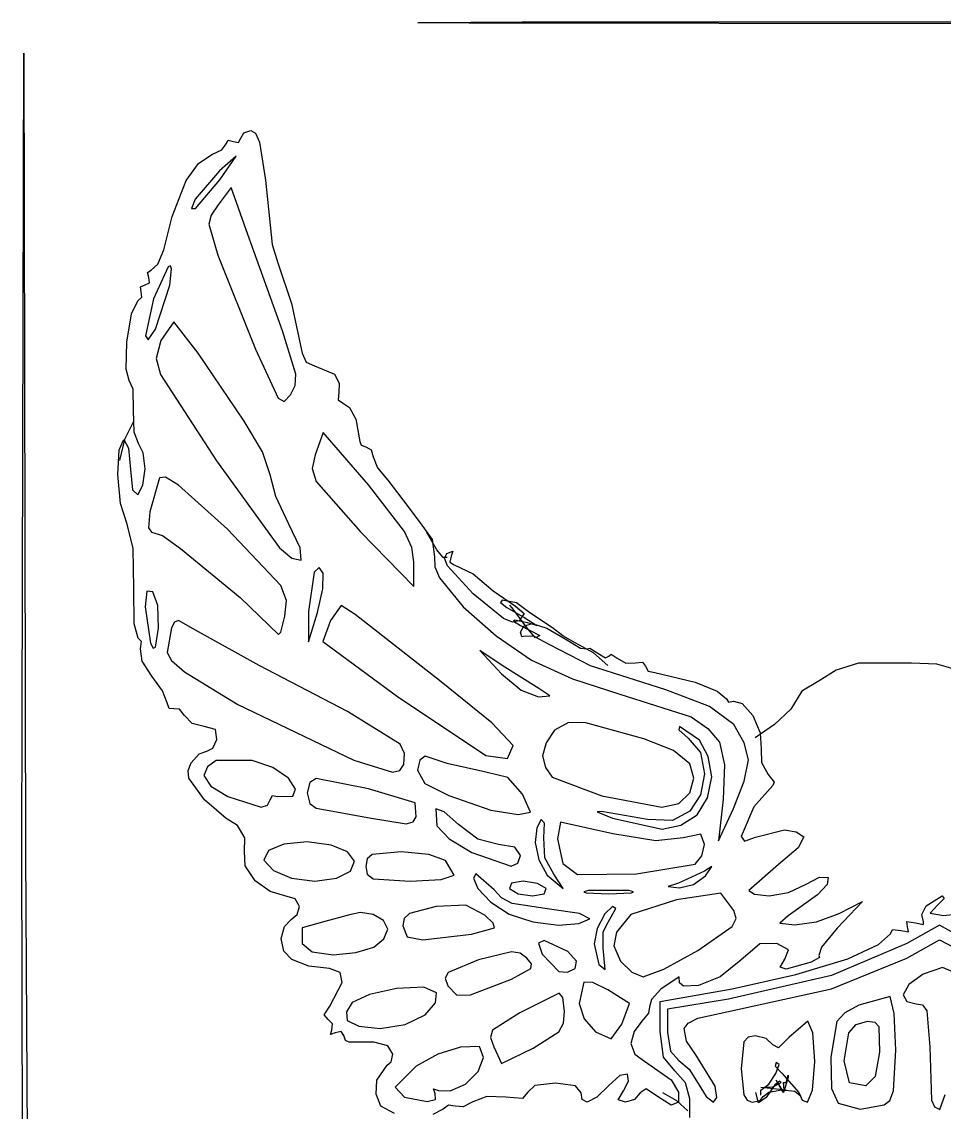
# Model space of a CAD drawing. Extents: x 0.1 to 70.5, y -0.1 to 62.7.
# Drawn here: x 0.07 to 35.44, y 20.92 to 62.73 of the extents above; entities that cross this region are included whole.
import ezdxf

# ---------------------------------------------------------------- set-up
doc = ezdxf.new("R2010")
doc.units = 0

msp = doc.modelspace()

# ---------------------------------------------------------------- linework, layer by layer
at = {"layer": 'Layer 1', "color": 4}
for p, q in [((15.310281, 62.699626), (19.261668, 62.728735)), ((19.261668, 62.728735), (53.551667, 62.728735)), ((19.261668, 62.728735), (19.261668, 62.728735)), ((15.261098, 62.693076), (15.310281, 62.699626)), ((15.5698, 62.686894), (15.261098, 62.693076)), ((17.225699, 62.675788), (15.5698, 62.686894)), ((36.406667, 62.653766), (17.225699, 62.675788)), ((0.069701, 31.04933), (0.143669, 61.529331)), ((0.143669, 61.529331), (0.212946, 30.861181)), ((8.579117, 58.478203), (8.849474, 58.565998)), ((8.849474, 58.565998), (9.032494, 58.454338)), ((7.902223, 58.051125), (7.985126, 58.187725)), ((7.985126, 58.187725), (8.184445, 58.142665)), ((8.184445, 58.142665), (8.383765, 58.107274)), ((8.383765, 58.107274), (8.466668, 58.26712)), ((8.466668, 58.26712), (8.579117, 58.478203)), ((9.032494, 58.454338), (9.185843, 58.109489)), ((9.185843, 58.109489), (9.42131, 56.660998)), ((7.361959, 57.643881), (7.74352, 57.821788)), ((7.74352, 57.821788), (7.902223, 58.051125)), ((6.374704, 56.638212), (6.849093, 57.290187)), ((6.849093, 57.290187), (7.361959, 57.643881)), ((8.291159, 57.57822), (7.647216, 57.016934)), ((7.660218, 56.669533), (8.291159, 57.57822)), ((7.647216, 57.016934), (6.719035, 55.924543)), ((5.829992, 55.264912), (6.374704, 56.638212)), ((6.732037, 55.577142), (7.660218, 56.669533)), ((7.660218, 56.669533), (7.660218, 56.669533)), ((9.42131, 56.660998), (9.673503, 54.191554)), ((8.092469, 56.370141), (7.598004, 55.714617)), ((8.734522, 54.575291), (8.092469, 56.370141)), ((6.719035, 55.924543), (6.574751, 55.565483)), ((7.598004, 55.714617), (7.33361, 55.320448)), ((5.516652, 53.979887), (5.829992, 55.264912)), ((6.574751, 55.565483), (6.732037, 55.577142)), ((7.33361, 55.320448), (7.24481, 54.96929)), ((7.24481, 54.96929), (7.592117, 53.778657)), ((10.072122, 50.883451), (8.734522, 54.575291)), ((5.285563, 53.431758), (5.516652, 53.979887)), ((9.673503, 54.191554), (9.882458, 53.485998)), ((7.592117, 53.778657), (9.0305, 50.180283)), ((4.894511, 53.120873), (5.032748, 53.203776)), ((4.93889, 52.921554), (4.894511, 53.120873)), ((5.032748, 53.203776), (5.285563, 53.431758)), ((5.688255, 53.336068), (5.118519, 52.103328)), ((5.77467, 53.373509), (5.688255, 53.336068)), ((5.751089, 52.630512), (5.814925, 53.257423)), ((5.814925, 53.257423), (5.77467, 53.373509)), ((9.882458, 53.485998), (10.416213, 51.933776)), ((4.797779, 52.639331), (4.969388, 52.722234)), ((4.969388, 52.722234), (4.93889, 52.921554)), ((4.621792, 52.563509), (4.797779, 52.639331)), ((4.641769, 52.381214), (4.621792, 52.563509)), ((4.671904, 52.171112), (4.641769, 52.381214)), ((5.192653, 50.945998), (5.751089, 52.630512)), ((5.751089, 52.630512), (5.751089, 52.630512)), ((4.280568, 51.526343), (4.520337, 52.028436)), ((4.520337, 52.028436), (4.671904, 52.171112)), ((5.118519, 52.103328), (4.809076, 50.692217)), ((10.416213, 51.933776), (10.824789, 50.028776)), ((4.098632, 50.452109), (4.280568, 51.526343)), ((5.903466, 51.22822), (5.406224, 50.506537)), ((6.838838, 50.028776), (5.903466, 51.22822)), ((4.809076, 50.692217), (4.912525, 50.535883)), ((4.912525, 50.535883), (5.192653, 50.945998)), ((10.581179, 49.21502), (10.072122, 50.883451)), ((10.072122, 50.883451), (10.072122, 50.883451)), ((4.06782, 49.405682), (4.098632, 50.452109)), ((5.406224, 50.506537), (5.220607, 49.815428)), ((9.0305, 50.180283), (9.896228, 48.297773)), ((5.220607, 49.815428), (5.39031, 49.200185)), ((8.600672, 47.423442), (6.838838, 50.028776)), ((10.824789, 50.028776), (10.970803, 49.679967)), ((4.191385, 48.970443), (4.06782, 49.405682)), ((10.970803, 49.679967), (11.29292, 49.534887)), ((11.29292, 49.534887), (12.057056, 49.218275)), ((4.335213, 48.639365), (4.191385, 48.970443)), ((5.39031, 49.200185), (7.535972, 45.900202)), ((10.558197, 48.782636), (10.581179, 49.21502)), ((12.057056, 49.218275), (12.236822, 48.880415)), ((4.353118, 47.843372), (4.335213, 48.639365)), ((10.37399, 48.424403), (10.558197, 48.782636)), ((12.224417, 48.512719), (12.205195, 48.238028)), ((12.236822, 48.880415), (12.224417, 48.512719)), ((9.896228, 48.297773), (10.133824, 48.175007)), ((10.133824, 48.175007), (10.37399, 48.424403)), ((12.205195, 48.238028), (12.368565, 48.123776)), ((12.368565, 48.123776), (12.63924, 47.937245)), ((4.378282, 47.0005), (4.353118, 47.843372)), ((12.63924, 47.937245), (12.878007, 47.488776)), ((4.359173, 47.406003), (4.011762, 46.715332)), ((9.303309, 46.236505), (8.600672, 47.423442)), ((12.878007, 47.488776), (13.038137, 46.642109)), ((4.539562, 46.556716), (4.378282, 47.0005)), ((11.620475, 46.978095), (11.323645, 46.126609)), ((13.359681, 44.975858), (11.620475, 46.978095)), ((3.809674, 46.318877), (3.982631, 46.712665)), ((4.011762, 46.715332), (3.814276, 45.907537)), ((3.982631, 46.712665), (4.159689, 46.376161)), ((4.721928, 46.205086), (4.539562, 46.556716)), ((13.038137, 46.642109), (13.08155, 46.49262)), ((13.08155, 46.49262), (13.264445, 46.430443)), ((13.264445, 46.430443), (13.463765, 46.318937)), ((3.745897, 45.372109), (3.809674, 46.318877)), ((4.159689, 46.376161), (4.233334, 45.56712)), ((4.797779, 45.583776), (4.721928, 46.205086)), ((9.595556, 45.357031), (9.303309, 46.236505)), ((11.323645, 46.126609), (11.2007, 45.604256)), ((13.463765, 46.318937), (13.546668, 46.05085)), ((13.546668, 46.05085), (13.712473, 45.632711)), ((4.714876, 44.958107), (4.797779, 45.583776)), ((7.535972, 45.900202), (9.9465, 42.558585)), ((11.2007, 45.604256), (11.354234, 45.100607)), ((13.712473, 45.632711), (14.111112, 45.160443)), ((3.857363, 44.259536), (3.745897, 45.372109)), ((4.233334, 45.56712), (4.310529, 44.78262)), ((5.350161, 45.246118), (4.981951, 43.946969)), ((5.579158, 45.271674), (5.350161, 45.246118)), ((6.078163, 44.95939), (5.579158, 45.271674)), ((9.806491, 44.530604), (9.595556, 45.357031)), ((14.111112, 45.160443), (14.675556, 44.39767)), ((4.310529, 44.78262), (4.515556, 44.595998)), ((4.515556, 44.595998), (4.714876, 44.958107)), ((7.953048, 43.270562), (6.078163, 44.95939)), ((11.354234, 45.100607), (13.062851, 43.180213)), ((14.748548, 43.186147), (13.359681, 44.975858)), ((10.313631, 43.471203), (9.806491, 44.530604)), ((14.675556, 44.39767), (15.34109, 43.524189)), ((4.105742, 43.467109), (3.857363, 44.259536)), ((4.981951, 43.946969), (4.927473, 43.332283)), ((15.34109, 43.524189), (15.812546, 42.88588)), ((4.334021, 42.53787), (4.105742, 43.467109)), ((4.927473, 43.332283), (5.043188, 43.162136)), ((5.043188, 43.162136), (5.465886, 43.040124)), ((10.006492, 41.112069), (7.953048, 43.270562)), ((7.953048, 43.270562), (7.953048, 43.270562)), ((10.746243, 42.559769), (10.313631, 43.471203)), ((10.313631, 43.471203), (10.313631, 43.471203)), ((13.062851, 43.180213), (15.107972, 41.076762)), ((15.025795, 42.578114), (14.748548, 43.186147)), ((15.9825, 42.486711), (15.604653, 43.153608)), ((5.465886, 43.040124), (6.149473, 42.541165)), ((15.812546, 42.88588), (15.899159, 42.214287)), ((4.365349, 40.997665), (4.334021, 42.53787)), ((6.149473, 42.541165), (8.448315, 40.650453)), ((9.9465, 42.558585), (10.42908, 42.162322)), ((10.777988, 42.089091), (10.746243, 42.559769)), ((15.107972, 42.020921), (15.025795, 42.578114)), ((16.231888, 42.190733), (15.9825, 42.486711)), ((16.272889, 42.16322), (16.370047, 42.338937)), ((16.370047, 42.338937), (16.594637, 42.426947)), ((16.53695, 42.240715), (16.486025, 42.010599)), ((16.594637, 42.426947), (16.53695, 42.240715)), ((10.42908, 42.162322), (10.777988, 42.089091)), ((11.475568, 41.807865), (11.282413, 41.622185)), ((11.623831, 41.585772), (11.475568, 41.807865)), ((15.107972, 41.076762), (15.107972, 42.020921)), ((15.107972, 42.020921), (15.107972, 42.020921)), ((15.899159, 42.214287), (15.911092, 41.827109)), ((15.911092, 41.827109), (16.0824, 41.405295)), ((16.375253, 42.190358), (16.231888, 42.190733)), ((16.397401, 41.867103), (16.272889, 42.16322)), ((17.384777, 40.802627), (16.397401, 41.867103)), ((16.486025, 42.010599), (16.646368, 41.914887)), ((16.646368, 41.914887), (17.378373, 41.562109)), ((11.282413, 41.622185), (11.069829, 40.116855)), ((11.615533, 40.9883), (11.623831, 41.585772)), ((11.623831, 41.585772), (11.623831, 41.585772)), ((16.0824, 41.405295), (16.997514, 40.292644)), ((17.378373, 41.562109), (18.142572, 40.908829)), ((4.378007, 39.652258), (4.365349, 40.997665)), ((10.226, 40.544349), (10.006492, 41.112069)), ((11.411247, 40.080443), (11.615533, 40.9883)), ((4.868334, 40.904597), (4.797779, 40.30108)), ((5.099254, 40.879633), (4.868334, 40.904597)), ((5.28579, 40.344906), (5.099254, 40.879633)), ((5.099254, 40.879633), (5.099254, 40.879633)), ((8.448315, 40.650453), (9.91493, 39.239342)), ((18.536369, 39.855248), (17.384777, 40.802627)), ((17.384777, 40.802627), (17.384777, 40.802627)), ((18.142572, 40.908829), (18.997276, 40.323186)), ((18.494404, 40.552832), (18.429369, 40.4705)), ((19.040437, 40.448741), (18.494404, 40.552832)), ((4.797779, 40.30108), (5.009445, 38.90408)), ((5.310921, 39.482633), (5.28579, 40.344906)), ((10.157743, 39.939331), (10.226, 40.544349)), ((12.321326, 40.346415), (11.91279, 39.779188)), ((12.852099, 40.001948), (12.321326, 40.346415)), ((16.997514, 40.292644), (18.263638, 39.183804)), ((18.429369, 40.4705), (18.667791, 40.27709)), ((18.667791, 40.27709), (19.361329, 39.878557)), ((18.879703, 40.263857), (18.783378, 40.360182)), ((19.496509, 39.419907), (18.879703, 40.263857)), ((18.997276, 40.323186), (19.331486, 40.040676)), ((19.553979, 40.071207), (19.040437, 40.448741)), ((6.081865, 39.773801), (5.929063, 39.710691)), ((6.732285, 39.410596), (6.081865, 39.773801)), ((10.001581, 39.326251), (10.157743, 39.939331)), ((11.069829, 40.116855), (11.067396, 38.951554)), ((11.067396, 38.951554), (11.411247, 40.080443)), ((11.91279, 39.779188), (11.619581, 38.967547)), ((16.157223, 37.421642), (12.852099, 40.001948)), ((18.891986, 39.71168), (18.536369, 39.855248)), ((19.138387, 39.765984), (18.891986, 39.71168)), ((18.976028, 39.782232), (18.924538, 39.746456)), ((18.924538, 39.746456), (19.194371, 39.583591)), ((19.457654, 39.685907), (18.976028, 39.782232)), ((19.331486, 40.040676), (19.138387, 39.765984)), ((19.361329, 39.878557), (19.819385, 39.577285)), ((20.420904, 39.493257), (19.553979, 40.071207)), ((4.529574, 39.092665), (4.378007, 39.652258)), ((5.193925, 38.746851), (5.310921, 39.482633)), ((5.815063, 39.491123), (5.644445, 38.549534)), ((5.929063, 39.710691), (5.815063, 39.491123)), ((9.172223, 38.049858), (6.732285, 39.410596)), ((9.91493, 39.239342), (10.001581, 39.326251)), ((19.191112, 39.32785), (19.323394, 39.560389)), ((19.243931, 39.14813), (19.191112, 39.32785)), ((19.194371, 39.583591), (19.939279, 39.204282)), ((19.323394, 39.560389), (19.641434, 39.657109)), ((19.819385, 39.577285), (19.457654, 39.685907)), ((19.77228, 39.115743), (19.496509, 39.419907)), ((19.641434, 39.657109), (20.200253, 39.485658)), ((20.200253, 39.485658), (20.911434, 39.073447)), ((20.821462, 39.182479), (20.420904, 39.493257)), ((4.660408, 38.972598), (4.529574, 39.092665)), ((4.623216, 38.683929), (4.660408, 38.972598)), ((5.009445, 38.90408), (5.113162, 38.719676)), ((11.619581, 38.967547), (14.482322, 36.859918)), ((18.263638, 39.183804), (19.614445, 38.249688)), ((19.370921, 39.1784), (19.243931, 39.14813)), ((19.714528, 39.15651), (19.370921, 39.1784)), ((20.288144, 38.851379), (19.714528, 39.15651)), ((19.939279, 39.204282), (19.77228, 39.115743)), ((21.287829, 38.915307), (20.821462, 39.182479)), ((20.911434, 39.073447), (21.490331, 38.718483)), ((21.99647, 38.537841), (21.287829, 38.915307)), ((4.685473, 38.209533), (4.623216, 38.683929)), ((5.113162, 38.719676), (5.193925, 38.746851)), ((5.644445, 38.549534), (5.81048, 38.238257)), ((18.485556, 38.054932), (17.63889, 38.624457)), ((17.63889, 38.624457), (18.467802, 37.729672)), ((21.872223, 38.034048), (20.288144, 38.851379)), ((21.490331, 38.718483), (21.731112, 38.68467)), ((21.731112, 38.68467), (21.855466, 38.719103)), ((21.855466, 38.719103), (22.154445, 38.52822)), ((22.540054, 38.048382), (21.99647, 38.537841)), ((22.154445, 38.52822), (22.453424, 38.348273)), ((22.577779, 38.408997), (22.670783, 38.479921)), ((22.670783, 38.479921), (22.89439, 38.324497)), ((5.055408, 37.642934), (4.685473, 38.209533)), ((5.81048, 38.238257), (6.313128, 37.804706)), ((12.55889, 36.286182), (9.172223, 38.049858)), ((19.896668, 37.168729), (18.485556, 38.054932)), ((19.614445, 38.249688), (21.191362, 37.535287)), ((22.453424, 38.348273), (22.577779, 38.408997)), ((22.89439, 38.324497), (23.232249, 38.144732)), ((23.232249, 38.144732), (23.599945, 38.157136)), ((23.599945, 38.157136), (23.874637, 38.179984)), ((23.874637, 38.179984), (23.98889, 38.025329)), ((32.148899, 38.142761), (31.293687, 37.86491)), ((34.192261, 38.142761), (32.148899, 38.142761)), ((35.154715, 38.105889), (34.192261, 38.142761)), ((35.963174, 37.870313), (35.154715, 38.105889)), ((5.471415, 37.082788), (5.055408, 37.642934)), ((6.313128, 37.804706), (8.355531, 36.550678)), ((18.467802, 37.729672), (19.224242, 37.100251)), ((24.762348, 37.115437), (21.872223, 38.034048)), ((23.98889, 38.025329), (24.092518, 37.835877)), ((24.092518, 37.835877), (24.341668, 37.775067)), ((24.341668, 37.775067), (25.89389, 37.416815)), ((31.293687, 37.86491), (30.650434, 37.46164)), ((18.100588, 35.852717), (16.157223, 37.421642)), ((21.191362, 37.535287), (23.001112, 36.954696)), ((25.89389, 37.416815), (26.740997, 37.067375)), ((30.650434, 37.46164), (29.9864, 37.069844)), ((5.644445, 36.623904), (5.471415, 37.082788)), ((14.482322, 36.859918), (17.868988, 34.594332)), ((19.224242, 37.100251), (19.878913, 36.843469)), ((19.878913, 36.843469), (20.314449, 36.891458)), ((20.314449, 36.891458), (19.896668, 37.168729)), ((19.896668, 37.168729), (19.896668, 37.168729)), ((23.001112, 36.954696), (25.744411, 36.084775)), ((26.44212, 36.479529), (24.762348, 37.115437)), ((26.740997, 37.067375), (27.093334, 36.773559)), ((29.9864, 37.069844), (29.560639, 36.371847)), ((5.71866, 36.396613), (5.644445, 36.623904)), ((5.897093, 36.393277), (5.71866, 36.396613)), ((6.123065, 36.379677), (5.897093, 36.393277)), ((6.311571, 36.12771), (6.123065, 36.379677)), ((8.355531, 36.550678), (12.800531, 34.418657)), ((27.372904, 35.786379), (26.44212, 36.479529)), ((27.093334, 36.773559), (27.172595, 36.643012)), ((27.172595, 36.643012), (27.363156, 36.686113)), ((27.363156, 36.686113), (27.691346, 36.593842)), ((27.691346, 36.593842), (28.101497, 36.137825)), ((29.560639, 36.371847), (28.93122, 35.791771)), ((6.600347, 35.829876), (6.311571, 36.12771)), ((14.574405, 35.038158), (12.55889, 36.286182)), ((25.744411, 36.084775), (26.380288, 35.638139)), ((28.101497, 36.137825), (28.388686, 35.465705)), ((7.067393, 35.705998), (6.600347, 35.829876)), ((7.495952, 35.589607), (7.067393, 35.705998)), ((7.553377, 35.212109), (7.495952, 35.589607)), ((18.90889, 34.982712), (18.100588, 35.852717)), ((20.501681, 35.565141), (20.17405, 35.087775)), ((21.03259, 35.870358), (20.501681, 35.565141)), ((21.701126, 35.849613), (21.03259, 35.870358)), ((23.919266, 35.244459), (21.701126, 35.849613)), ((25.293462, 35.705998), (25.264937, 35.576943)), ((25.264937, 35.576943), (25.619426, 35.266662)), ((26.061815, 35.189887), (25.293462, 35.705998)), ((26.380288, 35.638139), (26.830989, 35.104415)), ((27.773416, 35.090188), (27.372904, 35.786379)), ((28.93122, 35.791771), (28.198398, 35.282054)), ((7.394896, 34.878524), (7.553377, 35.212109)), ((25.064082, 34.785161), (23.919266, 35.244459)), ((25.619426, 35.266662), (26.095022, 34.709175)), ((26.391686, 34.562476), (26.061815, 35.189887)), ((28.388686, 35.465705), (28.421243, 34.853866)), ((6.87494, 34.657774), (7.165541, 34.770046)), ((7.165541, 34.770046), (7.394896, 34.878524)), ((14.748758, 34.675653), (14.574405, 35.038158)), ((14.574405, 35.038158), (14.574405, 35.038158)), ((18.697223, 34.485789), (18.90889, 34.982712)), ((18.90889, 34.982712), (18.90889, 34.982712)), ((20.17405, 35.087775), (20.037779, 34.591506)), ((25.693086, 34.274588), (25.064082, 34.785161)), ((26.095022, 34.709175), (26.246668, 33.899289)), ((26.830989, 35.104415), (27.016684, 34.243095)), ((27.940001, 34.428757), (27.773416, 35.090188)), ((28.421243, 34.853866), (28.439067, 34.329177)), ((6.443886, 34.023538), (6.569208, 34.315064)), ((6.569208, 34.315064), (6.87494, 34.657774)), ((7.516775, 34.411483), (7.19104, 34.166999)), ((8.909437, 34.413729), (7.516775, 34.411483)), ((9.702443, 34.140954), (8.909437, 34.413729)), ((12.800531, 34.418657), (14.286735, 33.963198)), ((14.715516, 34.253373), (14.748758, 34.675653)), ((15.328353, 34.418159), (15.240001, 34.036006)), ((15.540776, 34.577107), (15.328353, 34.418159)), ((16.384759, 34.286393), (15.540776, 34.577107)), ((17.867868, 33.960342), (16.384759, 34.286393)), ((17.868988, 34.594332), (18.697223, 34.485789)), ((20.037779, 34.591506), (20.147408, 34.140525)), ((26.52889, 33.778774), (26.391686, 34.562476)), ((27.771397, 33.617714), (27.940001, 34.428757)), ((28.439067, 34.329177), (28.690838, 33.866588)), ((6.472154, 33.732078), (6.443886, 34.023538)), ((7.19104, 34.166999), (7.055556, 33.827734)), ((10.301047, 33.730511), (9.702443, 34.140954)), ((14.286735, 33.963198), (14.568328, 34.020689)), ((14.568328, 34.020689), (14.715516, 34.253373)), ((15.240001, 34.036006), (15.522815, 33.521475)), ((18.705258, 33.760798), (17.867868, 33.960342)), ((20.147408, 34.140525), (20.410986, 33.77204)), ((25.841763, 33.725564), (25.693086, 34.274588)), ((26.246668, 33.899289), (26.095406, 33.086278)), ((27.016684, 34.243095), (26.97094, 32.92011)), ((28.690838, 33.866588), (28.915361, 33.571114)), ((7.077462, 32.905265), (6.472154, 33.732078)), ((7.055556, 33.827734), (7.32499, 33.42335)), ((10.568927, 33.303594), (10.301047, 33.730511)), ((11.110296, 33.561682), (11.006668, 33.165996)), ((11.359445, 33.720388), (11.110296, 33.561682)), ((13.363116, 33.315975), (11.359445, 33.720388)), ((15.522815, 33.521475), (16.439445, 33.066496)), ((19.268537, 33.122167), (18.705258, 33.760798)), ((20.410986, 33.77204), (22.315986, 33.050503)), ((25.682223, 33.165996), (25.841763, 33.725564)), ((26.36934, 32.97721), (26.52889, 33.778774)), ((27.366029, 32.561815), (27.771397, 33.617714)), ((28.867676, 33.448219), (28.141959, 32.628563)), ((28.915361, 33.571114), (28.867676, 33.448219)), ((7.32499, 33.42335), (7.972779, 33.022309)), ((9.595556, 32.900431), (9.678459, 33.060277)), ((9.678459, 33.060277), (9.877779, 33.024885)), ((9.877779, 33.024885), (10.460607, 33.036248)), ((10.460607, 33.036248), (10.568927, 33.303594)), ((11.006668, 33.165996), (11.110296, 32.762035)), ((15.151953, 32.783673), (13.363116, 33.315975)), ((16.439445, 33.066496), (18.062223, 32.500991)), ((19.582206, 32.431438), (19.268537, 33.122167)), ((19.268537, 33.122167), (19.268537, 33.122167)), ((22.315986, 33.050503), (24.613958, 32.620125)), ((25.25949, 32.753118), (25.682223, 33.165996)), ((25.682223, 33.165996), (25.682223, 33.165996)), ((26.095406, 33.086278), (25.689425, 32.46696)), ((7.902223, 32.180959), (7.077462, 32.905265)), ((7.972779, 33.022309), (9.242779, 32.612598)), ((9.242779, 32.612598), (9.491928, 32.692592)), ((9.491928, 32.692592), (9.595556, 32.900431)), ((9.595556, 32.900431), (9.595556, 32.900431)), ((11.110296, 32.762035), (11.359445, 32.583433)), ((15.194391, 32.245015), (15.151953, 32.783673)), ((15.151953, 32.783673), (15.151953, 32.783673)), ((24.613958, 32.620125), (25.25949, 32.753118)), ((25.964445, 32.31933), (26.36934, 32.97721)), ((26.97094, 32.92011), (26.792059, 31.331552)), ((28.141959, 32.628563), (27.657779, 31.489743)), ((11.359445, 32.583433), (13.405556, 32.204807)), ((13.405556, 32.204807), (14.809679, 31.982084)), ((15.083176, 32.051802), (15.194391, 32.245015)), ((16.267899, 32.445173), (15.948841, 32.557799)), ((15.948841, 32.557799), (15.981763, 31.903408)), ((16.81357, 31.95296), (16.267899, 32.445173)), ((18.062223, 32.500991), (19.10743, 32.341611)), ((19.10743, 32.341611), (19.582206, 32.431438)), ((22.295556, 32.455488), (22.128869, 32.435291)), ((22.128869, 32.435291), (22.71889, 32.195107)), ((24.066648, 32.140847), (22.295556, 32.455488)), ((22.71889, 32.195107), (24.62389, 31.776574)), ((25.689425, 32.46696), (25.022398, 32.11007)), ((25.337824, 31.927062), (25.964445, 32.31933)), ((25.964445, 32.31933), (25.964445, 32.31933)), ((26.792059, 31.331552), (27.366029, 32.561815)), ((8.344849, 31.917022), (7.902223, 32.180959)), ((8.616411, 31.444406), (8.344849, 31.917022)), ((14.809679, 31.982084), (15.083176, 32.051802)), ((15.981763, 31.903408), (16.456128, 31.398309)), ((17.553353, 31.385135), (16.81357, 31.95296)), ((19.823458, 31.8292), (19.755556, 31.266562)), ((19.986711, 32.146658), (19.823458, 31.8292)), ((20.113624, 31.999954), (19.986711, 32.146658)), ((20.094155, 31.446625), (20.113624, 31.999954)), ((20.725819, 32.037107), (20.606544, 31.402107)), ((22.738315, 31.599042), (20.725819, 32.037107)), ((25.022398, 32.11007), (24.066648, 32.140847)), ((24.62389, 31.776574), (25.337824, 31.927062)), ((8.612636, 30.923521), (8.616411, 31.444406)), ((16.456128, 31.398309), (17.328962, 30.881433)), ((18.355867, 31.190441), (17.553353, 31.385135)), ((20.129718, 30.677591), (20.094155, 31.446625)), ((20.606544, 31.402107), (20.818211, 30.456646)), ((24.382433, 31.324367), (22.738315, 31.599042)), ((25.436941, 31.44325), (24.382433, 31.324367)), ((26.106304, 31.584181), (25.436941, 31.44325)), ((26.246668, 31.192416), (26.106304, 31.584181)), ((27.657779, 31.489743), (27.784427, 31.312408)), ((27.784427, 31.312408), (28.20367, 31.462734)), ((28.20367, 31.462734), (29.315901, 31.754885)), ((29.315901, 31.754885), (29.76596, 31.673854)), ((29.76596, 31.673854), (30.05273, 31.479036)), ((30.05273, 31.479036), (29.840932, 31.054362)), ((0.130119, 0.216552), (0.069701, 31.04933)), ((9.534094, 30.954757), (9.349126, 30.580691)), ((10.118014, 31.205172), (9.534094, 30.954757)), ((11.013746, 31.292207), (10.118014, 31.205172)), ((11.929146, 31.166965), (11.013746, 31.292207)), ((12.560354, 30.907002), (11.929146, 31.166965)), ((18.981348, 31.084125), (18.355867, 31.190441)), ((19.191112, 30.767107), (18.981348, 31.084125)), ((19.755556, 31.266562), (19.892759, 30.594284)), ((26.143039, 30.749704), (26.246668, 31.192416)), ((29.840932, 31.054362), (29.092316, 30.420702)), ((0.212946, 30.861181), (0.340019, 6.416223)), ((8.631951, 30.365432), (8.612636, 30.923521)), ((9.349126, 30.580691), (9.720053, 30.183664)), ((12.82836, 30.544667), (12.560354, 30.907002)), ((12.668923, 30.165218), (12.82836, 30.544667)), ((13.31207, 30.63702), (13.264445, 30.343774)), ((13.504333, 30.808265), (13.31207, 30.63702)), ((14.619112, 30.908219), (13.504333, 30.808265)), ((15.675329, 30.808735), (14.619112, 30.908219)), ((16.312445, 30.569552), (15.675329, 30.808735)), ((16.651112, 30.005107), (16.312445, 30.569552)), ((17.328962, 30.881433), (18.838334, 30.349972)), ((19.087483, 30.469949), (19.191112, 30.767107)), ((19.191112, 30.767107), (19.191112, 30.767107)), ((19.892759, 30.594284), (20.222629, 30.013219)), ((20.471187, 30.050418), (20.129718, 30.677591)), ((25.89389, 30.433927), (26.143039, 30.749704)), ((9.016673, 29.793765), (8.631951, 30.365432)), ((9.720053, 30.183664), (10.412572, 29.898103)), ((12.137126, 29.892684), (12.668923, 30.165218)), ((12.668923, 30.165218), (12.668923, 30.165218)), ((13.264445, 30.343774), (13.317362, 30.043913)), ((18.838334, 30.349972), (19.087483, 30.469949)), ((20.818211, 30.456646), (21.385291, 30.030996)), ((23.643069, 30.062176), (25.89389, 30.433927)), ((26.246668, 30.162477), (25.25889, 29.701326)), ((25.89389, 30.433927), (25.89389, 30.433927)), ((26.529058, 30.342965), (26.246668, 30.162477)), ((26.282665, 29.990996), (26.529058, 30.342965)), ((29.092316, 30.420702), (27.950711, 29.426552)), ((9.591315, 29.384932), (9.016673, 29.793765)), ((10.412572, 29.898103), (11.308273, 29.77933)), ((11.308273, 29.77933), (12.137126, 29.892684)), ((13.317362, 30.043913), (13.546667, 29.873404)), ((13.546667, 29.873404), (14.957779, 29.77933)), ((14.957779, 29.77933), (16.153695, 29.845652)), ((16.153695, 29.845652), (16.651112, 30.005107)), ((16.651112, 30.005107), (16.651112, 30.005107)), ((17.479383, 30.061552), (17.392601, 29.896745)), ((17.392601, 29.896745), (17.561152, 29.500508)), ((18.179769, 29.445108), (17.479383, 30.061552)), ((18.846962, 29.697994), (18.767779, 29.497107)), ((19.29891, 29.77933), (18.846962, 29.697994)), ((19.848446, 29.696427), (19.29891, 29.77933)), ((20.17889, 29.497107), (19.848446, 29.696427)), ((20.222629, 30.013219), (20.830815, 29.497107)), ((20.830815, 29.497107), (20.471187, 30.050418)), ((20.471187, 30.050418), (20.471187, 30.050418)), ((21.385291, 30.030996), (23.643069, 30.062176)), ((25.25889, 29.701326), (24.861978, 29.577829)), ((25.832731, 29.651804), (26.282665, 29.990996)), ((26.282665, 29.990996), (26.282665, 29.990996)), ((30.153232, 29.667005), (30.665926, 29.929271)), ((30.665926, 29.929271), (30.99214, 29.924934)), ((30.99214, 29.924934), (30.952037, 29.649843)), ((10.160001, 29.214885), (9.591315, 29.384932)), ((17.561152, 29.500508), (18.058721, 28.980805)), ((18.467757, 29.137807), (18.179769, 29.445108)), ((18.767779, 29.497107), (19.098221, 29.297788)), ((19.098221, 29.297788), (19.647756, 29.214885)), ((19.647756, 29.214885), (20.099705, 29.296221)), ((20.099705, 29.296221), (20.17889, 29.497107)), ((20.17889, 29.497107), (20.17889, 29.497107)), ((21.801668, 29.417027), (21.622798, 29.371377)), ((21.622798, 29.371377), (21.709504, 29.333993)), ((21.709504, 29.333993), (22.577779, 29.299456)), ((23.35389, 29.417027), (21.801668, 29.417027)), ((22.577779, 29.299456), (23.446053, 29.333993)), ((23.532759, 29.371377), (23.35389, 29.417027)), ((23.35389, 29.417027), (23.35389, 29.417027)), ((23.446053, 29.333993), (23.532759, 29.371377)), ((24.861978, 29.577829), (25.294887, 29.529845)), ((26.875693, 29.316082), (25.181919, 29.065025)), ((25.294887, 29.529845), (25.832731, 29.651804)), ((27.373279, 28.654697), (26.875693, 29.316082)), ((27.950711, 29.426552), (28.173407, 29.277062)), ((28.173407, 29.277062), (28.723869, 29.214885)), ((28.723869, 29.214885), (29.467093, 29.347696)), ((29.467093, 29.347696), (30.153232, 29.667005)), ((30.952037, 29.649843), (30.584016, 29.261147)), ((10.55864, 29.09744), (10.160001, 29.214885)), ((10.724445, 28.81507), (10.55864, 29.09744)), ((17.10033, 28.858298), (15.956642, 28.807966)), ((17.821338, 28.47248), (17.10033, 28.858298)), ((18.058721, 28.980805), (18.762986, 28.519157)), ((18.869306, 28.929264), (18.467757, 29.137807)), ((20.308314, 28.705929), (18.869306, 28.929264)), ((25.181919, 29.065025), (23.424005, 28.509059)), ((30.584016, 29.261147), (29.455127, 28.455372)), ((32.314444, 28.998785), (31.341859, 27.977945)), ((31.411237, 28.542389), (32.314444, 28.998785)), ((34.750338, 28.83614), (35.366274, 29.214885)), ((35.186056, 28.862107), (34.897393, 28.560003)), ((35.437748, 29.111257), (35.186056, 28.862107)), ((35.366274, 29.214885), (35.437748, 29.111257)), ((10.39387, 28.305063), (10.627339, 28.500333)), ((10.627339, 28.500333), (10.724445, 28.81507)), ((12.686401, 28.500925), (11.686854, 28.238281)), ((13.063956, 28.579862), (12.686401, 28.500925)), ((13.549193, 28.508528), (13.063956, 28.579862)), ((13.946048, 28.266721), (13.549193, 28.508528)), ((14.936081, 28.543653), (14.733219, 28.345437)), ((15.956642, 28.807966), (14.936081, 28.543653)), ((18.140808, 28.16486), (17.821338, 28.47248)), ((18.762986, 28.519157), (19.670322, 28.220426)), ((21.461526, 28.546223), (20.308314, 28.705929)), ((21.851443, 28.334597), (21.461526, 28.546223)), ((22.42769, 28.525944), (22.135051, 27.961445)), ((22.722967, 28.814113), (22.42769, 28.525944)), ((22.550651, 28.210343), (22.851023, 28.737653)), ((22.851023, 28.737653), (22.722967, 28.814113)), ((23.424005, 28.509059), (22.874939, 27.831689)), ((27.46225, 28.344499), (27.373279, 28.654697)), ((29.455127, 28.455372), (29.136318, 28.169775)), ((30.541247, 28.224936), (31.411237, 28.542389)), ((34.589801, 28.500894), (34.750338, 28.83614)), ((34.645227, 28.226729), (34.589801, 28.500894)), ((34.897393, 28.560003), (35.412468, 28.468746)), ((35.412468, 28.468746), (35.891142, 28.521608)), ((10.018568, 27.587753), (10.147263, 28.0489)), ((10.147263, 28.0489), (10.39387, 28.305063)), ((11.686854, 28.238281), (10.821448, 27.994853)), ((14.111112, 27.935798), (13.946048, 28.266721)), ((14.733219, 28.345437), (14.675556, 28.068705)), ((14.675556, 28.068705), (14.844095, 27.643902)), ((18.194478, 27.986696), (18.140808, 28.16486)), ((19.670322, 28.220426), (20.656122, 28.092423)), ((20.656122, 28.092423), (21.436939, 28.160911)), ((21.436939, 28.160911), (21.851443, 28.334597)), ((21.851443, 28.334597), (21.851443, 28.334597)), ((22.367235, 27.836425), (22.550651, 28.210343)), ((25.997324, 27.118191), (27.312948, 28.041259)), ((27.312948, 28.041259), (27.46225, 28.344499)), ((29.136318, 28.169775), (29.717904, 28.102594)), ((29.717904, 28.102594), (30.541247, 28.224936)), ((35.265922, 28.097514), (34.006889, 27.394603)), ((34.039418, 28.034804), (34.01204, 28.236431)), ((34.01204, 28.236431), (34.345897, 28.17891)), ((34.074334, 27.834373), (34.039418, 28.034804)), ((34.345897, 28.17891), (34.643601, 28.117533)), ((34.643601, 28.117533), (34.645227, 28.226729)), ((36.753515, 27.262153), (35.265922, 28.097514)), ((10.821448, 27.994853), (10.821832, 27.392613)), ((13.950756, 27.571442), (14.111112, 27.935798)), ((14.844095, 27.643902), (15.451668, 27.537816)), ((15.451668, 27.537816), (17.316361, 27.749483)), ((17.316361, 27.749483), (18.194478, 27.986696)), ((17.316361, 27.749483), (17.316361, 27.749483)), ((22.135051, 27.961445), (22.013334, 27.373538)), ((22.360659, 27.205909), (22.367235, 27.836425)), ((22.874939, 27.831689), (22.768853, 27.302304)), ((31.341859, 27.977945), (30.733411, 27.251151)), ((32.926186, 27.356212), (33.376164, 27.762637)), ((33.376164, 27.762637), (33.461311, 27.928057)), ((33.461311, 27.928057), (33.775238, 27.886767)), ((33.775238, 27.886767), (34.074334, 27.834373)), ((10.117949, 27.100503), (10.018568, 27.587753)), ((10.821832, 27.392613), (11.207905, 27.069546)), ((12.881473, 27.042927), (13.565221, 27.249258)), ((13.565221, 27.249258), (13.950756, 27.571442)), ((13.565221, 27.249258), (13.565221, 27.249258)), ((20.098403, 27.512577), (19.879577, 27.400369)), ((19.879577, 27.400369), (20.024613, 26.981703)), ((21.010387, 27.088186), (20.098403, 27.512577)), ((22.013334, 27.373538), (22.20148, 26.580812)), ((22.434825, 26.392663), (22.360659, 27.205909)), ((22.360659, 27.205909), (22.360659, 27.205909)), ((22.768853, 27.302304), (23.030536, 26.71852)), ((28.37115, 27.375399), (27.641387, 26.748554)), ((29.029838, 27.392836), (28.37115, 27.375399)), ((29.470941, 27.152313), (29.029838, 27.392836)), ((30.733411, 27.251151), (30.636303, 26.93727)), ((34.006889, 27.394603), (31.120038, 26.160722)), ((31.75, 26.804614), (32.926186, 27.356212)), ((34.006042, 26.829687), (35.25717, 27.528184)), ((35.25717, 27.528184), (37.031363, 26.596921)), ((10.419699, 26.781579), (10.117949, 27.100503)), ((11.077223, 26.522872), (10.419699, 26.781579)), ((11.207905, 27.069546), (12.00414, 26.957107)), ((12.00414, 26.957107), (12.881473, 27.042927)), ((17.579397, 26.762281), (16.414317, 26.2847)), ((18.851399, 27.075934), (17.579397, 26.762281)), ((19.179629, 27.021586), (18.851399, 27.075934)), ((19.437687, 26.831485), (19.179629, 27.021586)), ((19.609642, 26.610453), (19.437687, 26.831485)), ((20.024613, 26.981703), (20.669544, 26.311425)), ((21.338752, 26.718647), (21.010387, 27.088186)), ((21.010387, 27.088186), (21.010387, 27.088186)), ((24.696165, 26.406468), (25.997324, 27.118191)), ((25.997324, 27.118191), (25.997324, 27.118191)), ((29.148829, 26.479619), (29.331412, 26.792261)), ((29.331412, 26.792261), (29.470941, 27.152313)), ((29.745781, 26.197492), (31.75, 26.804614)), ((30.659087, 26.852014), (30.338889, 26.674885)), ((30.636303, 26.93727), (30.659087, 26.852014)), ((31.123568, 25.648542), (34.006042, 26.829687)), ((11.865704, 26.427941), (11.077223, 26.522872)), ((12.277057, 26.277644), (11.865704, 26.427941)), ((18.853732, 26.023432), (19.590847, 26.431453)), ((19.590847, 26.431453), (19.609642, 26.610453)), ((20.999424, 26.291539), (21.292609, 26.426882)), ((21.292609, 26.426882), (21.338752, 26.718647)), ((22.20148, 26.580812), (22.434825, 26.392663)), ((23.030536, 26.71852), (23.460872, 26.289064)), ((23.897419, 26.110441), (24.696165, 26.406468)), ((27.641387, 26.748554), (26.853412, 26.109306)), ((29.387111, 26.4125), (29.148829, 26.479619)), ((30.338889, 26.674885), (29.387111, 26.4125)), ((35.374734, 26.467905), (34.630885, 26.210607)), ((36.041996, 26.187163), (35.374734, 26.467905)), ((12.359593, 25.898774), (12.277057, 26.277644)), ((16.414317, 26.2847), (16.299727, 26.060587)), ((16.299727, 26.060587), (16.402215, 25.765946)), ((17.278718, 25.424932), (18.853732, 26.023432)), ((18.853732, 26.023432), (18.853732, 26.023432)), ((20.669544, 26.311425), (20.999424, 26.291539)), ((23.460872, 26.289064), (23.897419, 26.110441)), ((25.278769, 26.110441), (24.571015, 25.636765)), ((25.290451, 25.879284), (25.278769, 26.110441)), ((26.853412, 26.109306), (26.016868, 25.775714)), ((31.120038, 26.160722), (27.16389, 25.254802)), ((27.305001, 25.657576), (29.745781, 26.197492)), ((34.630885, 26.210607), (34.091156, 25.815319)), ((11.886092, 24.99415), (12.359593, 25.898774)), ((14.444002, 25.667225), (13.397842, 25.437115)), ((15.485288, 25.712211), (14.444002, 25.667225)), ((15.970573, 25.505517), (15.485288, 25.712211)), ((15.936511, 25.119754), (15.970573, 25.505517)), ((16.402215, 25.765946), (16.757973, 25.404459)), ((21.622349, 25.907605), (21.44889, 25.09163)), ((21.963335, 25.89371), (21.622349, 25.907605)), ((22.539571, 25.616724), (21.963335, 25.89371)), ((23.375976, 25.091921), (22.539571, 25.616724)), ((24.571015, 25.636765), (24.216601, 25.24351)), ((24.553334, 25.165516), (27.305001, 25.657576)), ((25.444904, 25.753509), (25.290451, 25.879284)), ((26.016868, 25.775714), (25.444904, 25.753509)), ((27.520255, 24.862056), (31.123568, 25.648542)), ((34.091156, 25.815319), (33.866667, 25.427229)), ((12.737161, 25.124636), (12.520581, 24.771659)), ((13.397842, 25.437115), (12.737161, 25.124636)), ((15.53586, 24.653624), (15.936511, 25.119754)), ((16.757973, 25.404459), (17.278718, 25.424932)), ((20.672779, 25.492436), (19.163745, 24.728108)), ((20.822268, 25.324386), (20.672779, 25.492436)), ((20.884445, 24.779086), (20.822268, 25.324386)), ((21.44889, 25.09163), (21.633114, 24.508817)), ((23.0859, 24.301013), (23.375976, 25.091921)), ((23.375976, 25.091921), (23.375976, 25.091921)), ((24.216601, 25.24351), (24.141349, 24.963188)), ((24.553334, 24.012531), (24.553334, 25.165516)), ((27.16389, 25.254802), (24.835556, 24.879853)), ((33.372778, 25.359591), (32.173333, 25.022257)), ((33.522267, 24.701837), (33.372778, 25.359591)), ((33.866667, 25.427229), (34.011747, 25.168277)), ((34.011747, 25.168277), (34.360556, 25.083465)), ((34.360556, 25.083465), (34.614704, 25.039817)), ((11.664955, 24.655602), (11.886092, 24.99415)), ((12.520581, 24.771659), (12.542151, 24.44419)), ((19.163745, 24.728108), (18.118922, 24.068639)), ((20.837383, 24.342594), (20.884445, 24.779086)), ((20.884445, 24.779086), (20.884445, 24.779086)), ((24.105163, 24.71956), (23.844671, 24.414528)), ((24.141349, 24.963188), (24.105163, 24.71956)), ((24.835556, 24.879853), (24.835556, 23.973118)), ((25.998771, 24.527805), (27.520255, 24.862056)), ((31.625311, 24.727707), (31.318549, 24.399643)), ((32.173333, 25.022257), (31.625311, 24.727707)), ((33.584444, 23.301757), (33.522267, 24.701837)), ((34.614704, 25.039817), (34.769705, 24.804426)), ((34.769705, 24.804426), (34.887004, 23.42933)), ((11.817294, 24.476157), (11.664955, 24.655602)), ((11.989774, 24.311774), (11.817294, 24.476157)), ((11.952597, 24.067175), (11.989774, 24.311774)), ((12.542151, 24.44419), (12.994693, 24.225743)), ((13.814279, 24.134885), (14.771114, 24.281112)), ((14.771114, 24.281112), (15.53586, 24.653624)), ((15.53586, 24.653624), (15.53586, 24.653624)), ((20.658235, 24.00759), (20.837383, 24.342594)), ((21.633114, 24.508817), (22.076035, 24.009844)), ((22.667353, 23.742038), (23.0859, 24.301013)), ((23.844671, 24.414528), (23.547886, 24.018152)), ((25.465488, 24.126836), (25.617499, 24.338843)), ((25.617499, 24.338843), (25.998771, 24.527805)), ((30.21378, 24.417107), (29.478955, 23.782107)), ((30.401798, 23.961142), (30.21378, 24.417107)), ((31.318549, 24.399643), (31.09873, 23.031495)), ((31.780195, 23.970691), (32.062882, 24.285973)), ((32.062882, 24.285973), (32.501978, 24.417107)), ((32.501978, 24.417107), (32.784435, 24.374693)), ((32.784435, 24.374693), (32.939136, 24.204252)), ((11.908723, 23.905489), (11.952597, 24.067175)), ((12.09195, 23.966825), (11.908723, 23.905489)), ((12.322066, 24.021249), (12.09195, 23.966825)), ((12.417779, 23.86932), (12.322066, 24.021249)), ((12.479956, 23.668054), (12.417779, 23.86932)), ((12.994693, 24.225743), (13.814279, 24.134885)), ((18.118922, 24.068639), (18.040679, 23.790663)), ((19.675919, 23.377991), (20.658235, 24.00759)), ((22.076035, 24.009844), (22.667353, 23.742038)), ((23.547886, 24.018152), (23.424445, 23.554902)), ((24.68, 23.039186), (24.553334, 24.012531)), ((24.835556, 23.973118), (24.951955, 23.269604)), ((25.565217, 23.652359), (25.465488, 24.126836)), ((28.198703, 23.852663), (27.923095, 23.803773)), ((28.620494, 23.749035), (28.198703, 23.852663)), ((30.48, 22.864885), (30.401798, 23.961142)), ((31.608889, 22.88884), (31.780195, 23.970691)), ((32.939136, 24.204252), (32.965672, 23.220099)), ((12.629445, 23.603862), (12.479956, 23.668054)), ((13.570185, 23.603862), (12.629445, 23.603862)), ((14.101621, 23.464743), (13.570185, 23.603862)), ((14.299258, 23.147107), (14.101621, 23.464743)), ((16.889959, 23.421687), (16.025403, 23.142922)), ((17.617386, 23.447169), (16.889959, 23.421687)), ((17.780001, 23.016529), (17.617386, 23.447169)), ((18.040679, 23.790663), (18.166885, 23.427611)), ((18.166885, 23.427611), (18.467393, 22.790841)), ((23.424445, 23.554902), (23.579317, 23.144946)), ((25.921262, 23.117364), (25.565217, 23.652359)), ((27.758384, 23.616456), (27.657779, 22.582663)), ((27.923095, 23.803773), (27.758384, 23.616456)), ((28.874988, 23.499885), (28.620494, 23.749035)), ((29.093273, 23.392906), (28.874988, 23.499885)), ((29.478955, 23.782107), (29.093273, 23.392906)), ((34.887004, 23.42933), (34.95756, 21.383219)), ((14.23576, 22.848128), (14.299258, 23.147107)), ((16.025403, 23.142922), (15.196626, 22.692891)), ((17.57639, 22.486229), (17.780001, 23.016529)), ((18.467393, 22.790841), (19.675919, 23.377991)), ((23.579317, 23.144946), (23.951667, 22.876699)), ((25.117779, 22.507047), (24.68, 23.039186)), ((24.951955, 23.269604), (25.261331, 22.902999)), ((26.654493, 21.925969), (25.921262, 23.117364)), ((31.09873, 23.031495), (31.124511, 21.825903)), ((32.965672, 23.220099), (32.792499, 22.297874)), ((33.491292, 21.739766), (33.584444, 23.301757)), ((13.68348, 22.145786), (14.083093, 22.723774)), ((14.083093, 22.723774), (14.23576, 22.848128)), ((15.196626, 22.692891), (14.393334, 21.881409)), ((23.951667, 22.876699), (24.967092, 22.169907)), ((25.261331, 22.902999), (25.657527, 22.578026)), ((25.657527, 22.578026), (26.012186, 22.026138)), ((27.657779, 22.582663), (27.751853, 21.594886)), ((28.993829, 22.829029), (28.960673, 22.691917)), ((28.960673, 22.691917), (29.20974, 22.425092)), ((28.986161, 22.403303), (29.110221, 22.753097)), ((29.110221, 22.753097), (28.993829, 22.829029)), ((30.397097, 21.768628), (30.48, 22.864885)), ((31.806794, 22.0555), (31.608889, 22.88884)), ((17.086855, 22.000399), (17.57639, 22.486229)), ((23.002804, 22.335958), (22.5788, 21.947663)), ((23.299257, 22.377818), (23.002804, 22.335958)), ((23.339609, 22.106787), (23.299257, 22.377818)), ((24.967092, 22.169907), (25.254081, 21.695391)), ((25.521527, 22.050569), (25.117779, 22.507047)), ((28.721448, 22.001479), (28.986161, 22.403303)), ((29.20974, 22.425092), (29.860756, 21.673129)), ((29.455156, 22.248508), (29.282805, 21.673129)), ((29.37913, 22.05843), (29.461034, 22.343284)), ((29.461034, 22.343284), (29.455156, 22.248508)), ((32.792499, 22.297874), (32.441794, 21.940342)), ((13.653823, 21.617207), (13.68348, 22.145786)), ((14.393334, 21.881409), (14.746112, 21.499573)), ((15.918604, 21.638491), (15.859015, 21.823782)), ((15.859015, 21.823782), (16.055471, 21.755275)), ((16.055471, 21.755275), (16.497964, 21.741051)), ((16.497964, 21.741051), (17.086855, 22.000399)), ((19.748889, 21.948594), (19.473334, 21.68628)), ((20.531668, 22.032002), (19.748889, 21.948594)), ((21.301825, 21.931683), (20.531668, 22.032002)), ((21.519445, 21.665441), (21.301825, 21.931683)), ((22.5788, 21.947663), (22.12486, 21.499194)), ((22.942552, 21.395102), (23.147882, 21.742818)), ((23.147882, 21.742818), (23.339609, 22.106787)), ((24.009725, 21.821502), (23.783026, 21.665441)), ((24.484082, 21.505946), (24.009725, 21.821502)), ((25.682223, 21.436818), (25.521527, 22.050569)), ((26.012186, 22.026138), (26.316958, 21.522247)), ((26.716786, 21.492822), (26.654493, 21.925969)), ((28.41588, 21.769454), (28.721448, 22.001479)), ((28.41588, 21.865779), (28.873424, 21.88986)), ((29.37913, 21.769454), (28.41588, 21.865779)), ((28.41588, 21.576803), (28.41588, 21.769454)), ((28.947064, 21.967689), (28.608531, 21.480478)), ((28.711982, 21.685775), (29.2102, 21.776696)), ((28.873424, 21.88986), (29.18648, 22.05843)), ((29.133344, 22.116801), (28.947064, 21.967689)), ((29.205838, 21.790942), (28.993829, 22.154755)), ((28.993829, 22.154755), (29.066074, 22.034348)), ((29.066074, 22.034348), (29.282805, 21.673129)), ((29.18648, 22.05843), (29.133344, 22.116801)), ((29.282805, 21.673129), (29.205838, 21.790942)), ((29.2102, 21.776696), (29.708358, 21.731308)), ((29.307585, 21.776317), (29.282805, 22.05843)), ((29.282805, 22.05843), (29.37913, 22.05843)), ((29.282805, 21.673129), (29.307585, 21.776317)), ((30.197778, 21.312663), (30.397097, 21.768628)), ((31.124511, 21.825903), (31.380952, 21.273141)), ((32.441794, 21.940342), (31.806794, 22.0555)), ((31.806794, 22.0555), (31.806794, 22.0555)), ((33.354093, 21.375309), (33.491292, 21.739766)), ((13.840128, 21.158008), (13.653823, 21.617207)), ((14.746112, 21.499573), (15.609433, 21.334944)), ((15.609433, 21.334944), (15.929838, 21.405637)), ((15.929838, 21.405637), (15.918604, 21.638491)), ((15.918604, 21.638491), (15.918604, 21.638491)), ((17.369729, 21.323503), (16.998181, 21.13215)), ((17.903573, 21.521452), (17.369729, 21.323503)), ((18.627367, 21.495966), (17.903573, 21.521452)), ((19.269957, 21.453878), (18.627367, 21.495966)), ((19.473334, 21.68628), (19.269957, 21.453878)), ((21.559954, 21.416292), (21.519445, 21.665441)), ((21.756427, 21.312663), (21.559954, 21.416292)), ((22.12486, 21.499194), (21.756427, 21.312663)), ((23.225258, 21.312663), (22.942552, 21.395102)), ((23.568281, 21.416292), (23.225258, 21.312663)), ((23.783026, 21.665441), (23.568281, 21.416292)), ((24.970347, 21.192992), (24.484082, 21.505946)), ((25.187043, 21.364955), (24.656571, 21.659638)), ((25.61014, 20.978518), (25.187043, 21.364955)), ((25.254081, 21.695391), (25.258517, 21.312062)), ((25.682223, 20.71909), (25.682223, 21.436818)), ((26.316958, 21.522247), (26.593208, 21.312663)), ((26.593208, 21.312663), (26.716786, 21.492822)), ((27.751853, 21.594886), (27.882675, 21.378809)), ((27.882675, 21.378809), (28.081112, 21.312663)), ((28.081112, 21.312663), (28.380149, 21.37484)), ((28.319555, 21.287827), (28.22323, 21.673129)), ((28.608531, 21.480478), (28.319555, 21.287827)), ((28.380149, 21.37484), (28.504645, 21.52433)), ((28.504645, 21.52433), (28.711982, 21.685775)), ((28.504645, 21.52433), (28.504645, 21.52433)), ((29.708358, 21.731308), (29.915556, 21.565029)), ((29.860756, 21.673129), (29.957082, 21.480478)), ((29.915556, 21.565029), (29.998458, 21.386796)), ((29.998458, 21.386796), (30.197778, 21.312663)), ((33.138028, 21.201747), (33.354093, 21.375309)), ((34.95756, 21.383219), (35.067298, 21.134069)), ((35.277778, 21.030441), (35.479499, 21.601491)), ((14.355437, 20.868595), (13.840128, 21.158008)), ((13.840128, 21.158008), (13.840128, 21.158008)), ((16.230623, 21.035044), (15.830311, 20.832474)), ((16.436624, 21.187674), (16.230623, 21.035044)), ((16.682975, 21.151858), (16.436624, 21.187674)), ((16.998181, 21.13215), (16.682975, 21.151858)), ((25.258517, 21.312062), (24.970347, 21.192992)), ((31.380952, 21.273141), (32.220806, 21.034762)), ((32.220806, 21.034762), (33.138028, 21.201747)), ((33.138028, 21.201747), (33.138028, 21.201747)), ((35.067298, 21.134069), (35.277778, 21.030441))]:
    msp.add_line(p, q, dxfattribs=at)

doc.saveas('drawing.dxf')
